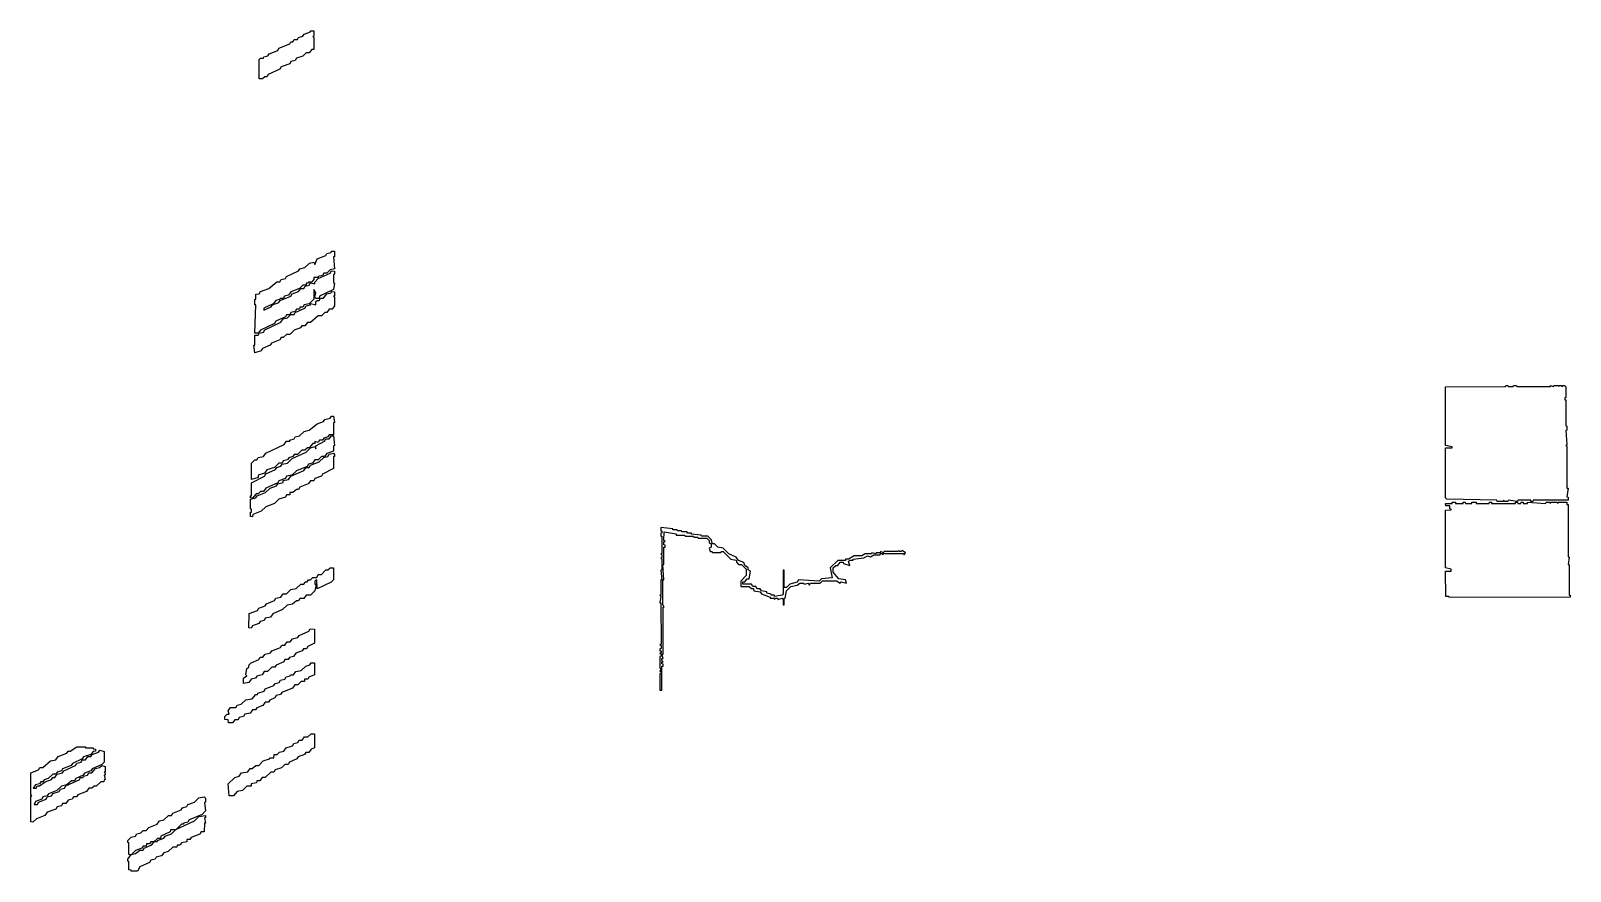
# Model space of a CAD drawing. Extents: x 76 to 558, y 148 to 1069.
# Drawn here: x 76.4 to 434.6, y 633.6 to 829.2 of the extents above; entities that cross this region are included whole.
import ezdxf

# ---------------------------------------------------------------- set-up
doc = ezdxf.new("R2010")
doc.units = 0

msp = doc.modelspace()

# ---------------------------------------------------------------- linework, layer by layer
at = {"layer": 'BRIDGE_ROUTE'}
for p, q in [((225.76, 713.36), (223.01, 713.61)), ((223.01, 713.61), (223.01, 712.89)), ((223.01, 712.89), (223.27, 712.85)), ((223.27, 712.85), (223.27, 712.39)), ((225.81, 713.1), (225.76, 713.36)), ((226.82, 713.1), (225.81, 713.1)), ((226.86, 712.85), (226.82, 713.1)), ((227.84, 712.85), (226.86, 712.85)), ((227.88, 712.6), (227.84, 712.85)), ((223.27, 712.39), (223.01, 712.34)), ((223.01, 712.34), (223.01, 711.62)), ((223.01, 711.62), (223.27, 711.58)), ((223.27, 711.58), (223.27, 707.56)), ((223.73, 710.61), (223.77, 712.64)), ((223.99, 710.35), (223.73, 710.61)), ((223.73, 710.31), (223.99, 710.35)), ((223.73, 709.59), (223.73, 710.31)), ((223.99, 709.55), (223.73, 709.59)), ((223.77, 712.64), (226.57, 712.13)), ((223.99, 709.08), (223.99, 709.55)), ((226.57, 712.13), (226.61, 711.88)), ((226.61, 711.88), (228.6, 711.88)), ((229.11, 712.6), (227.88, 712.6)), ((228.6, 711.88), (228.64, 711.62)), ((228.64, 711.62), (230.63, 711.62)), ((229.15, 712.34), (229.11, 712.6)), ((230.12, 712.34), (229.15, 712.34)), ((230.17, 712.09), (230.12, 712.34)), ((232.41, 711.84), (230.17, 712.09)), ((230.63, 711.62), (230.67, 711.37)), ((230.67, 711.37), (231.65, 711.37)), ((231.65, 711.37), (231.69, 711.12)), ((231.69, 711.12), (233.68, 711.12)), ((232.45, 711.58), (232.41, 711.84)), ((233.93, 711.58), (232.45, 711.58)), ((233.68, 711.12), (234.23, 710.57)), ((234.7, 710.82), (233.93, 711.58)), ((234.23, 710.57), (234.23, 710.1)), ((234.23, 710.1), (234.74, 709.8)), ((234.99, 709.8), (234.7, 710.82)), ((234.74, 709.8), (234.74, 709.08)), ((235.46, 709.8), (234.99, 709.8)), ((236.26, 709.04), (235.46, 709.8)), ((223.27, 707.56), (223.01, 707.52)), ((223.01, 707.52), (223.27, 707.26)), ((223.27, 706.54), (223.01, 706.5)), ((223.01, 706.5), (223.27, 706.25)), ((223.27, 707.26), (223.27, 706.54)), ((223.27, 706.25), (223.27, 703.75)), ((223.73, 709.04), (223.99, 709.08)), ((223.73, 705.02), (223.73, 709.04)), ((234.74, 709.08), (234.23, 708.79)), ((234.23, 708.79), (234.48, 708.07)), ((234.48, 708.07), (234.95, 708.07)), ((234.95, 708.07), (234.99, 707.81)), ((234.99, 707.81), (236.98, 707.81)), ((237.49, 708.79), (236.26, 709.04)), ((236.98, 707.81), (237.02, 708.07)), ((237.02, 708.07), (237.49, 708.07)), ((238.8, 707.52), (237.49, 708.79)), ((237.49, 708.07), (239.31, 706.29)), ((240.54, 706.76), (238.8, 707.52)), ((239.31, 706.29), (240.54, 706.04)), ((241.09, 705.99), (240.54, 706.76)), ((240.54, 706.04), (240.58, 705.53)), ((242.32, 705.48), (241.09, 705.99)), ((264.2, 705.99), (262.42, 704.22)), ((265.94, 705.99), (264.2, 705.99)), ((265.98, 706.25), (265.94, 705.99)), ((266.7, 706.25), (265.98, 706.25)), ((268.01, 707.01), (266.7, 706.25)), ((266.7, 705.74), (267, 706.04)), ((266.95, 704.77), (266.7, 705.74)), ((267, 706.04), (267.72, 706.04)), ((267.72, 706.04), (267.76, 706.29)), ((267.76, 706.29), (270.26, 706.54)), ((269.75, 707.01), (268.01, 707.01)), ((270.55, 707.52), (269.75, 707.01)), ((270.26, 706.54), (271.06, 707.05)), ((272.03, 707.52), (270.55, 707.52)), ((271.06, 707.05), (271.78, 706.8)), ((271.78, 706.8), (272.58, 707.31)), ((272.08, 707.77), (272.03, 707.52)), ((273.05, 707.52), (272.08, 707.77)), ((272.58, 707.31), (274.07, 707.31)), ((273.09, 707.77), (273.05, 707.52)), ((274.07, 707.77), (273.09, 707.77)), ((274.11, 708.03), (274.07, 707.77)), ((274.07, 707.31), (274.11, 707.56)), ((274.83, 707.77), (274.11, 708.03)), ((274.11, 707.56), (274.57, 707.56)), ((274.57, 707.56), (274.62, 707.31)), ((274.62, 707.31), (274.87, 707.56)), ((274.87, 708.03), (274.83, 707.77)), ((278.13, 708.03), (274.87, 708.03)), ((274.87, 707.56), (279.4, 707.56)), ((278.38, 708.28), (278.13, 708.03)), ((278.43, 708.03), (278.38, 708.28)), ((278.89, 708.03), (278.43, 708.03)), ((279.15, 708.28), (278.89, 708.03)), ((279.91, 707.77), (279.15, 708.28)), ((279.4, 707.56), (279.65, 707.31)), ((279.65, 707.31), (279.91, 707.77)), ((223.27, 703.75), (223.01, 703.71)), ((223.01, 703.71), (223.27, 701.46)), ((223.48, 704.98), (223.73, 705.02)), ((223.73, 701.46), (223.48, 704.98)), ((240.58, 705.53), (241.09, 705.02)), ((241.09, 705.02), (241.81, 705.02)), ((242.87, 702.48), (241.6, 701.17)), ((241.81, 705.02), (242.87, 703.96)), ((242.57, 704.77), (242.32, 705.48)), ((243.33, 704.22), (242.57, 704.77)), ((242.87, 703.96), (242.87, 702.48)), ((243.33, 703.75), (243.33, 704.22)), ((243.84, 703.45), (243.33, 703.75)), ((243.59, 701.72), (243.84, 703.45)), ((251.71, 703.71), (251.5, 703.71)), ((251.5, 703.71), (251.5, 698.16)), ((251.71, 699.69), (251.71, 703.71)), ((262.42, 704.22), (262.89, 701.93)), ((263.14, 704.22), (263.69, 704.77)), ((263.14, 703.24), (263.14, 704.22)), ((264.46, 701.67), (263.14, 703.24)), ((263.69, 704.77), (264.16, 704.77)), ((264.16, 704.77), (264.71, 705.53)), ((264.71, 705.53), (265.43, 705.53)), ((265.43, 705.53), (265.47, 705.27)), ((265.47, 705.27), (266.95, 704.77)), ((223.27, 701.46), (223.01, 701.42)), ((223.01, 701.42), (223.01, 697.91)), ((223.48, 701.42), (223.73, 701.46)), ((223.48, 695.62), (223.48, 701.42)), ((241.6, 701.17), (241.6, 699.94)), ((241.6, 699.94), (243.59, 699.94)), ((242.1, 700.41), (242.1, 700.96)), ((242.1, 700.96), (242.57, 700.96)), ((244.09, 700.41), (242.1, 700.41)), ((242.57, 700.96), (243.12, 701.72)), ((243.12, 701.72), (243.59, 701.72)), ((243.59, 699.94), (244.14, 699.43)), ((244.39, 699.9), (244.09, 700.41)), ((244.14, 699.43), (244.6, 699.43)), ((245.11, 699.9), (244.39, 699.9)), ((244.6, 699.43), (244.64, 698.92)), ((244.64, 698.92), (246.13, 698.67)), ((245.41, 699.39), (245.11, 699.9)), ((246.13, 699.39), (245.41, 699.39)), ((246.42, 698.88), (246.13, 699.39)), ((246.13, 698.67), (246.42, 698.16)), ((247.65, 698.63), (246.42, 698.88)), ((247.69, 698.37), (247.65, 698.63)), ((252.22, 699.64), (251.71, 699.69)), ((251.97, 697.15), (252.22, 698.88)), ((253.03, 700.41), (252.22, 699.64)), ((252.22, 698.88), (253.28, 699.94)), ((254.76, 700.91), (253.03, 700.41)), ((253.28, 699.94), (254.76, 700.19)), ((255.06, 701.42), (254.76, 700.91)), ((254.76, 700.19), (255.31, 700.7)), ((259.84, 701.17), (255.06, 701.42)), ((255.31, 700.7), (256.29, 700.7)), ((256.29, 700.7), (256.33, 700.45)), ((256.33, 700.45), (257.3, 700.7)), ((257.3, 700.7), (257.6, 700.19)), ((257.6, 700.19), (257.85, 700.7)), ((257.85, 700.7), (260.1, 700.7)), ((260.39, 701.67), (259.84, 701.17)), ((260.1, 700.7), (260.65, 701.21)), ((262.89, 701.93), (260.39, 701.67)), ((260.65, 701.21), (263.91, 701.21)), ((263.91, 701.21), (264.71, 700.7)), ((265.94, 701.42), (264.46, 701.67)), ((264.71, 700.7), (264.96, 700.96)), ((264.96, 700.96), (266.19, 700.7)), ((266.19, 700.7), (265.94, 701.42)), ((223.01, 697.91), (222.76, 697.86)), ((222.76, 697.86), (223.01, 697.61)), ((223.01, 697.61), (222.76, 696.13)), ((222.76, 696.13), (223.01, 696.09)), ((223.01, 696.09), (223.05, 686.48)), ((223.77, 695.11), (223.48, 695.62)), ((223.52, 695.07), (223.77, 695.11)), ((223.52, 684.19), (223.52, 695.07)), ((246.42, 698.16), (248.41, 697.4)), ((248.67, 698.12), (247.69, 698.37)), ((248.41, 697.4), (248.45, 697.15)), ((248.45, 697.15), (249.43, 697.15)), ((248.71, 697.86), (248.67, 698.12)), ((249.43, 697.86), (248.71, 697.86)), ((249.47, 697.61), (249.43, 697.86)), ((249.43, 697.15), (249.47, 696.89)), ((251.21, 697.86), (249.47, 697.61)), ((249.47, 696.89), (249.72, 697.15)), ((249.72, 697.15), (250.19, 697.15)), ((250.19, 697.15), (250.23, 696.89)), ((250.23, 696.89), (251.21, 697.15)), ((251.5, 698.16), (251.21, 697.86)), ((251.21, 697.15), (251.5, 696.85)), ((251.5, 696.85), (251.5, 695.62)), ((251.5, 695.62), (251.71, 695.62)), ((251.71, 697.1), (251.97, 697.15)), ((251.71, 695.62), (251.71, 697.1)), ((223.05, 686.48), (222.8, 686.43)), ((222.8, 686.43), (223.05, 686.18)), ((223.05, 685.46), (222.8, 685.42)), ((222.8, 685.42), (222.8, 684.95)), ((222.8, 684.95), (223.05, 684.91)), ((223.05, 684.45), (222.8, 684.4)), ((222.8, 684.4), (223.05, 684.15)), ((223.05, 686.18), (223.05, 685.46)), ((223.05, 684.91), (223.05, 684.45)), ((223.05, 684.15), (223.05, 683.68)), ((223.27, 684.15), (223.52, 684.19)), ((223.52, 683.18), (223.27, 684.15)), ((223.05, 683.68), (222.8, 683.64)), ((222.8, 683.64), (222.8, 680.89)), ((222.8, 680.89), (223.05, 680.85)), ((223.05, 680.85), (222.8, 680.13)), ((223.27, 683.13), (223.52, 683.18)), ((223.27, 682.67), (223.27, 683.13)), ((223.52, 682.41), (223.27, 682.67)), ((223.27, 682.37), (223.52, 682.41)), ((223.27, 681.91), (223.27, 682.37)), ((223.52, 681.86), (223.27, 681.91)), ((223.27, 681.35), (223.52, 681.4)), ((223.27, 675.81), (223.27, 681.35)), ((223.52, 681.4), (223.52, 681.86)), ((222.8, 680.13), (223.05, 680.09)), ((223.05, 679.62), (222.8, 679.58)), ((222.8, 679.58), (222.8, 675.81)), ((223.05, 680.09), (223.05, 679.62)), ((222.8, 675.81), (223.27, 675.81))]:
    msp.add_line(p, q, dxfattribs=at)
at = {"layer": 'JACK_ROUTE'}
for p, q in [((405.6, 746.38), (419.57, 746.42)), ((405.6, 732.71), (405.6, 746.38)), ((419.57, 746.42), (419.61, 746.68)), ((419.61, 746.68), (420.07, 746.68)), ((420.07, 746.68), (420.12, 746.42)), ((420.12, 746.42), (421.34, 746.42)), ((421.34, 746.42), (421.39, 746.68)), ((421.39, 746.68), (422.11, 746.68)), ((422.11, 746.68), (422.15, 746.42)), ((422.15, 746.42), (429.98, 746.42)), ((429.98, 746.42), (430.02, 746.68)), ((430.02, 746.68), (430.74, 746.42)), ((430.74, 746.42), (430.78, 746.68)), ((430.78, 746.68), (431.76, 746.68)), ((431.76, 746.68), (432.01, 746.42)), ((432.01, 746.42), (432.05, 746.68)), ((432.05, 746.68), (432.52, 746.68)), ((432.52, 746.68), (432.77, 746.42)), ((432.77, 746.42), (432.82, 746.68)), ((432.82, 746.68), (433.28, 746.68)), ((433.28, 746.68), (433.58, 746.38)), ((433.58, 746.38), (433.58, 743.88)), ((433.58, 743.88), (433.32, 743.84)), ((433.32, 743.84), (433.32, 743.37)), ((433.32, 743.37), (433.58, 743.33)), ((433.58, 743.33), (433.58, 737.28)), ((433.58, 737.28), (433.83, 737.23)), ((433.83, 736.26), (433.58, 736.22)), ((433.58, 736.22), (433.83, 732.96)), ((433.83, 737.23), (433.83, 736.26)), ((407.12, 732.41), (405.6, 732.71)), ((405.6, 732.16), (407.12, 732.2)), ((405.6, 720.51), (405.6, 732.16)), ((407.12, 732.2), (407.12, 732.41)), ((433.83, 732.96), (433.58, 732.71)), ((433.58, 732.71), (433.83, 732.66)), ((433.83, 732.66), (433.83, 722.8)), ((405.89, 720.22), (405.6, 720.51)), ((417.53, 719.96), (405.89, 720.22)), ((417.58, 719.71), (417.53, 719.96)), ((419.1, 719.96), (419.06, 719.71)), ((419.35, 719.71), (419.1, 719.96)), ((420.12, 719.96), (420.07, 719.71)), ((422.36, 719.71), (420.12, 719.96)), ((422.4, 719.96), (422.36, 719.71)), ((425.41, 719.96), (422.4, 719.96)), ((425.45, 719.71), (425.41, 719.96)), ((425.96, 719.96), (425.92, 719.71)), ((434.09, 720.01), (425.96, 719.96)), ((433.83, 722.8), (434.09, 722.76)), ((434.09, 722.76), (433.83, 720.77)), ((433.83, 720.77), (434.09, 720.72)), ((434.09, 720.72), (434.09, 720.01)), ((405.6, 719.2), (407.12, 719.24)), ((405.64, 718.69), (405.6, 719.2)), ((405.6, 717.68), (406.87, 717.72)), ((405.6, 704.26), (405.6, 717.68)), ((406.61, 718.69), (405.64, 718.69)), ((406.61, 717.97), (406.61, 718.69)), ((406.87, 717.93), (406.61, 717.97)), ((406.87, 717.72), (406.87, 717.93)), ((407.12, 719.24), (407.16, 719.5)), ((407.16, 719.5), (407.88, 719.5)), ((407.88, 719.5), (407.92, 719.24)), ((407.92, 719.24), (409.66, 719.24)), ((409.66, 719.24), (409.7, 719.5)), ((409.7, 719.5), (410.17, 719.5)), ((410.17, 719.5), (410.21, 719.24)), ((410.21, 719.24), (411.69, 719.24)), ((411.69, 719.24), (411.73, 719.5)), ((411.73, 719.5), (412.71, 719.5)), ((412.71, 719.5), (412.75, 719.24)), ((412.75, 719.24), (415.76, 719.24)), ((415.76, 719.24), (415.8, 719.5)), ((415.8, 719.5), (416.26, 719.5)), ((416.26, 719.5), (416.31, 719.24)), ((416.31, 719.24), (421.85, 719.24)), ((419.06, 719.71), (417.58, 719.71)), ((420.07, 719.71), (419.35, 719.71)), ((421.85, 719.24), (421.89, 719.5)), ((421.89, 719.5), (422.36, 719.5)), ((422.36, 719.5), (422.4, 719.24)), ((422.4, 719.24), (423.12, 719.24)), ((423.12, 719.24), (423.16, 719.5)), ((423.16, 719.5), (423.63, 719.5)), ((423.63, 719.5), (423.67, 719.24)), ((423.67, 719.24), (424.65, 719.24)), ((424.65, 719.24), (424.69, 719.5)), ((424.69, 719.5), (428.96, 719.24)), ((425.92, 719.71), (425.45, 719.71)), ((428.96, 719.24), (429.01, 719.5)), ((429.01, 719.5), (429.73, 719.5)), ((429.73, 719.5), (429.98, 719.24)), ((429.98, 719.24), (430.02, 719.5)), ((430.02, 719.5), (431.5, 719.5)), ((431.5, 719.5), (431.76, 719.24)), ((431.76, 719.24), (431.8, 719.5)), ((431.8, 719.5), (433.79, 719.5)), ((433.79, 719.5), (433.83, 718.99)), ((433.83, 718.99), (434.09, 718.95)), ((434.09, 718.95), (434.09, 706.8)), ((434.09, 706.8), (434.34, 706.76)), ((434.34, 706.76), (434.09, 705.02)), ((406.87, 703.96), (405.6, 704.26)), ((405.6, 703.45), (406.87, 703.5)), ((405.64, 697.61), (405.6, 703.45)), ((406.87, 703.5), (406.87, 703.96)), ((434.09, 705.02), (434.34, 704.98)), ((434.34, 704.98), (434.34, 697.91)), ((406.36, 697.61), (405.64, 697.61)), ((406.4, 697.36), (406.36, 697.61)), ((434.59, 697.4), (406.4, 697.36)), ((434.34, 697.91), (434.59, 697.86)), ((434.59, 697.86), (434.59, 697.4))]:
    msp.add_line(p, q, dxfattribs=at)
at = {"layer": 'SMALL_FEATURE'}
for p, q in [((138.43, 827.19), (138.73, 827.7)), ((138.73, 827.7), (139.7, 827.96)), ((139.7, 827.96), (140, 828.46)), ((140, 828.46), (141.48, 828.97)), ((141.48, 828.97), (141.52, 829.23)), ((141.52, 829.23), (142.28, 829.18)), ((142.28, 827.96), (142.03, 827.91)), ((142.03, 827.91), (142.28, 827.66)), ((142.28, 827.66), (142.24, 824.86)), ((142.28, 829.18), (142.28, 827.96)), ((131.57, 823.38), (131.87, 823.89)), ((131.87, 823.89), (133.86, 824.65)), ((133.86, 824.65), (134.15, 825.16)), ((134.15, 825.16), (136.65, 826.18)), ((136.65, 826.18), (136.95, 826.69)), ((136.95, 826.69), (137.41, 826.69)), ((137.41, 826.69), (137.71, 827.19)), ((137.71, 827.19), (138.43, 827.19)), ((140.5, 824.1), (139.7, 823.34)), ((141.22, 824.1), (140.5, 824.1)), ((141.77, 824.86), (141.22, 824.1)), ((142.24, 824.86), (141.77, 824.86)), ((129.54, 822.58), (129.84, 822.88)), ((129.54, 818.05), (129.54, 822.58)), ((129.84, 822.88), (130.56, 822.88)), ((130.56, 822.88), (130.6, 823.13)), ((130.6, 823.13), (131.57, 823.38)), ((134.37, 820.29), (131.61, 819.02)), ((134.66, 820.8), (134.37, 820.29)), ((136.65, 821.56), (134.66, 820.8)), ((136.95, 822.07), (136.65, 821.56)), ((137.92, 822.33), (136.95, 822.07)), ((138.22, 822.83), (137.92, 822.33)), ((139.7, 823.34), (138.22, 822.83)), ((130.3, 818.01), (129.54, 818.05)), ((130.85, 818.52), (130.3, 818.01)), ((131.32, 818.52), (130.85, 818.52)), ((131.61, 819.02), (131.32, 818.52)), ((145.03, 776.9), (145.33, 777.41)), ((145.33, 777.41), (146.3, 777.66)), ((146.3, 777.66), (146.35, 777.92)), ((146.35, 777.92), (147.07, 777.92)), ((147.07, 777.92), (147.11, 776.65)), ((138.68, 773.35), (138.98, 773.85)), ((138.98, 773.85), (140.21, 774.11)), ((140.21, 774.11), (141.27, 775.12)), ((141.27, 775.12), (142.24, 775.38)), ((142.24, 775.38), (142.49, 774.87)), ((142.49, 774.87), (143.04, 776.14)), ((143.04, 776.14), (145.03, 776.9)), ((147.07, 773.81), (146.09, 773.56)), ((147.11, 776.65), (146.85, 776.6)), ((146.85, 776.6), (147.07, 773.81)), ((131.83, 769.28), (133.65, 770.81)), ((133.65, 770.81), (134.37, 770.81)), ((134.37, 770.81), (134.66, 771.31)), ((134.66, 771.31), (135.64, 771.57)), ((135.64, 771.57), (135.93, 772.08)), ((135.93, 772.08), (138.68, 773.35)), ((140.5, 770.51), (140.46, 770)), ((140.97, 770.51), (140.5, 770.51)), ((141.01, 770.76), (140.97, 770.51)), ((141.73, 770.76), (141.01, 770.76)), ((141.22, 770.04), (141.52, 770.55)), ((141.52, 770.55), (142.49, 770.3)), ((142.28, 771.31), (141.73, 770.76)), ((143.26, 771.78), (142.28, 771.78)), ((142.28, 771.78), (142.28, 771.31)), ((142.49, 770.76), (143.3, 771.57)), ((142.49, 770.3), (142.49, 770.76)), ((143.3, 772.03), (143.26, 771.78)), ((143.3, 771.57), (146.05, 772.84)), ((144.27, 772.29), (143.3, 772.03)), ((144.57, 772.79), (144.27, 772.29)), ((145.29, 772.79), (144.57, 772.79)), ((146.09, 773.56), (145.29, 772.79)), ((146.05, 772.84), (146.35, 773.35)), ((146.35, 773.35), (147.11, 773.3)), ((147.11, 772.58), (146.85, 772.54)), ((146.85, 772.54), (146.85, 770.55)), ((146.85, 770.55), (147.11, 770.51)), ((147.11, 770.51), (146.85, 769.03)), ((147.11, 773.3), (147.11, 772.58)), ((128.52, 766.7), (128.78, 766.74)), ((128.52, 765.47), (128.52, 766.7)), ((128.78, 767.97), (129.54, 768.01)), ((128.78, 766.74), (128.78, 767.97)), ((129.54, 768.01), (129.84, 768.52)), ((129.84, 768.52), (131.83, 769.28)), ((134.37, 766.7), (133.39, 766.45)), ((134.41, 766.95), (134.37, 766.7)), ((134.41, 766.49), (136.91, 767.5)), ((135.13, 766.95), (134.41, 766.95)), ((135.42, 767.46), (135.13, 766.95)), ((136.4, 767.72), (135.42, 767.46)), ((136.95, 768.48), (136.4, 767.72)), ((136.91, 767.5), (137.2, 768.01)), ((138.94, 769.24), (136.95, 768.48)), ((137.2, 768.01), (138.68, 768.52)), ((138.68, 768.52), (139.23, 769.28)), ((139.74, 770), (138.94, 769.24)), ((139.23, 769.28), (139.95, 769.28)), ((140.46, 770), (139.74, 770)), ((139.95, 769.28), (140.25, 769.79)), ((140.25, 769.79), (141.22, 770.04)), ((142.28, 766.74), (141.22, 765.68)), ((142.75, 768.22), (142.28, 768.98)), ((142.28, 768.98), (142.28, 766.74)), ((142.49, 767.25), (142.75, 768.22)), ((142.79, 766.95), (142.49, 767.25)), ((143.51, 766.95), (142.79, 766.95)), ((143.55, 767.46), (143.51, 766.95)), ((143.51, 766.49), (143.81, 767)), ((146.85, 769.03), (143.55, 767.46)), ((143.81, 767), (144.53, 767)), ((144.53, 767), (145.33, 768.01)), ((145.33, 768.01), (146.3, 768.27)), ((146.3, 768.27), (146.35, 768.52)), ((146.35, 768.52), (147.11, 768.48)), ((147.11, 767.5), (146.85, 767.46)), ((146.85, 767.46), (147.11, 767.21)), ((147.11, 768.48), (147.11, 767.5)), ((147.11, 767.21), (147.11, 765.22)), ((128.78, 765.43), (128.52, 765.47)), ((128.57, 758.83), (128.78, 765.43)), ((132.84, 765.68), (130.6, 764.67)), ((130.6, 764.2), (132.33, 764.96)), ((130.6, 764.67), (130.6, 764.2)), ((132.33, 764.96), (132.63, 765.47)), ((132.63, 765.47), (134.11, 765.98)), ((133.39, 766.45), (132.84, 765.68)), ((134.11, 765.98), (134.41, 766.49)), ((135.93, 763.14), (135.64, 762.64)), ((136.65, 763.14), (135.93, 763.14)), ((136.14, 762.42), (136.95, 763.19)), ((136.95, 763.65), (136.65, 763.14)), ((137.92, 763.91), (136.95, 763.65)), ((136.95, 763.19), (137.67, 763.19)), ((137.67, 763.19), (137.96, 763.69)), ((138.22, 764.41), (137.92, 763.91)), ((137.96, 763.69), (140.21, 764.71)), ((138.94, 764.41), (138.22, 764.41)), ((138.98, 764.92), (138.94, 764.41)), ((139.7, 764.92), (138.98, 764.92)), ((140, 765.43), (139.7, 764.92)), ((141.22, 765.68), (140, 765.43)), ((140.21, 764.71), (140.5, 765.22)), ((140.5, 765.22), (141.48, 765.47)), ((141.48, 765.47), (141.52, 765.73)), ((141.52, 765.73), (142.75, 765.47)), ((142.75, 766.19), (143.04, 766.49)), ((142.75, 765.47), (142.75, 766.19)), ((143.04, 766.49), (143.51, 766.49)), ((144.82, 763.65), (144.02, 762.89)), ((145.29, 763.65), (144.82, 763.65)), ((145.84, 764.41), (145.29, 763.65)), ((146.56, 764.41), (145.84, 764.41)), ((147.11, 765.22), (146.56, 764.41)), ((129.84, 759.59), (129.29, 758.83)), ((133.1, 761.11), (129.84, 759.59)), ((130.56, 759.12), (130.85, 759.63)), ((130.85, 759.63), (134.62, 761.41)), ((133.39, 761.62), (133.1, 761.11)), ((135.64, 762.64), (133.39, 761.62)), ((134.62, 761.41), (135.17, 762.17)), ((135.17, 762.17), (136.14, 762.42)), ((137.71, 759.59), (136.65, 758.57)), ((139.19, 760.09), (137.71, 759.59)), ((139.49, 760.6), (139.19, 760.09)), ((140.21, 760.6), (139.49, 760.6)), ((140.76, 761.36), (140.21, 760.6)), ((141.48, 761.36), (140.76, 761.36)), ((143.3, 762.89), (141.48, 761.36)), ((144.02, 762.89), (143.3, 762.89)), ((128.27, 756.03), (128.52, 756.07)), ((128.52, 754.3), (128.27, 756.03)), ((128.52, 756.07), (128.57, 758.36)), ((129.29, 758.83), (128.57, 758.83)), ((128.57, 758.36), (129.29, 758.36)), ((129.29, 758.36), (129.58, 758.87)), ((129.58, 758.87), (130.56, 759.12)), ((132.08, 756.03), (130.34, 755.27)), ((132.38, 756.54), (132.08, 756.03)), ((134.37, 757.3), (132.38, 756.54)), ((134.66, 757.81), (134.37, 757.3)), ((135.13, 757.81), (134.66, 757.81)), ((135.93, 758.57), (135.13, 757.81)), ((136.65, 758.57), (135.93, 758.57)), ((130.05, 754.76), (128.52, 754.3)), ((130.34, 755.27), (130.05, 754.76)), ((143.04, 737.79), (144.53, 738.29)), ((144.53, 738.29), (144.82, 738.8)), ((144.82, 738.8), (146.05, 739.06)), ((146.05, 739.06), (146.35, 739.56)), ((146.35, 739.56), (146.85, 739.52)), ((146.85, 738), (146.81, 735.2)), ((146.85, 739.52), (147.11, 738.04)), ((147.11, 738.04), (146.85, 738)), ((137.67, 734.23), (137.96, 734.74)), ((137.96, 734.74), (138.94, 734.99)), ((138.94, 734.99), (140, 736.01)), ((140, 736.01), (141.22, 736.26)), ((141.22, 736.26), (143.04, 737.79)), ((144.57, 734.44), (144.27, 733.93)), ((145.54, 734.7), (144.57, 734.44)), ((145.84, 735.2), (145.54, 734.7)), ((145.8, 734.23), (146.35, 734.99)), ((146.81, 735.2), (145.84, 735.2)), ((146.35, 734.99), (146.85, 734.95)), ((146.85, 734.95), (147.11, 732.71)), ((130.56, 730.17), (131.11, 730.93)), ((131.11, 730.93), (135.38, 732.96)), ((135.38, 732.96), (135.93, 733.72)), ((135.93, 733.72), (136.65, 733.72)), ((136.65, 733.72), (136.69, 733.98)), ((136.69, 733.98), (137.67, 734.23)), ((137.2, 729.66), (140.46, 731.18)), ((139.49, 731.65), (138.43, 730.63)), ((140.21, 731.65), (139.49, 731.65)), ((140.76, 732.16), (140.21, 731.65)), ((140.46, 731.18), (141.52, 732.2)), ((141.22, 732.16), (140.76, 732.16)), ((142.03, 733.17), (141.22, 732.16)), ((141.52, 732.2), (142.49, 732.45)), ((142.54, 733.21), (142.03, 733.17)), ((142.49, 732.45), (142.75, 731.94)), ((143.26, 733.42), (142.54, 733.68)), ((142.54, 733.68), (142.54, 733.21)), ((142.75, 732.66), (144.78, 733.72)), ((142.75, 731.94), (142.75, 732.66)), ((143.55, 733.93), (143.26, 733.42)), ((144.27, 733.93), (143.55, 733.93)), ((144.78, 733.72), (145.08, 734.23)), ((145.33, 730.89), (144.78, 730.12)), ((145.08, 734.23), (145.8, 734.23)), ((146.81, 731.39), (145.33, 730.89)), ((145.84, 730.67), (146.81, 730.93)), ((146.85, 732.66), (146.81, 731.39)), ((146.81, 730.93), (147.11, 730.63)), ((147.11, 732.71), (146.85, 732.66)), ((127.76, 728.6), (128.57, 729.4)), ((127.76, 724.83), (127.76, 728.6)), ((128.57, 729.4), (129.03, 729.4)), ((129.03, 729.4), (129.33, 729.91)), ((129.33, 729.91), (130.56, 730.17)), ((131.11, 726.1), (133.35, 727.12)), ((133.1, 727.58), (131.36, 727.08)), ((134.15, 728.6), (133.1, 727.58)), ((133.35, 727.12), (133.65, 727.63)), ((133.65, 727.63), (134.62, 727.88)), ((134.87, 728.6), (134.15, 728.6)), ((134.62, 727.88), (134.92, 728.39)), ((135.17, 729.11), (134.87, 728.6)), ((134.92, 728.39), (136.14, 728.64)), ((136.14, 729.36), (135.17, 729.11)), ((136.44, 729.87), (136.14, 729.36)), ((136.14, 728.64), (137.2, 729.66)), ((137.41, 730.12), (136.44, 729.87)), ((137.71, 730.63), (137.41, 730.12)), ((138.43, 730.63), (137.71, 730.63)), ((140.72, 727.84), (138.22, 726.82)), ((139.95, 726.86), (140.5, 727.63)), ((140.5, 727.63), (141.22, 727.63)), ((141.01, 728.34), (140.72, 727.84)), ((141.99, 728.6), (141.01, 728.34)), ((141.22, 727.63), (141.52, 728.13)), ((141.52, 728.13), (143.51, 728.9)), ((142.54, 729.36), (141.99, 728.6)), ((143.26, 729.36), (142.54, 729.36)), ((144.06, 730.12), (143.26, 729.36)), ((143.51, 728.9), (144.57, 729.91)), ((144.78, 730.12), (144.06, 730.12)), ((146.85, 727.37), (144.31, 726.06)), ((144.57, 729.91), (145.54, 730.17)), ((145.54, 730.17), (145.84, 730.67)), ((147.11, 730.17), (146.85, 730.12)), ((146.85, 730.12), (146.85, 727.37)), ((147.11, 730.63), (147.11, 730.17)), ((127.76, 724.03), (130.81, 725.59)), ((129.29, 725.3), (127.76, 724.83)), ((127.76, 721.02), (127.76, 724.03)), ((129.33, 725.8), (129.29, 725.3)), ((130.81, 726.31), (129.33, 725.8)), ((131.36, 727.08), (130.81, 726.31)), ((130.81, 725.59), (131.11, 726.1)), ((133.86, 724.03), (131.11, 722.76)), ((133.6, 723.31), (133.9, 723.82)), ((134.15, 724.53), (133.86, 724.03)), ((133.9, 723.82), (135.13, 724.07)), ((135.64, 725.04), (134.15, 724.53)), ((135.13, 724.07), (135.17, 724.58)), ((135.17, 724.58), (136.4, 724.83)), ((135.93, 725.55), (135.64, 725.04)), ((137.16, 725.8), (135.93, 725.55)), ((136.4, 724.83), (136.95, 725.59)), ((136.95, 725.59), (139.95, 726.86)), ((138.22, 726.82), (137.16, 725.8)), ((140.97, 723.77), (138.98, 723.01)), ((141.52, 724.53), (140.97, 723.77)), ((142.24, 724.53), (141.52, 724.53)), ((142.54, 725.04), (142.24, 724.53)), ((144.02, 725.55), (142.54, 725.04)), ((144.31, 726.06), (144.02, 725.55)), ((127.51, 720.98), (127.76, 721.02)), ((127.51, 720.51), (127.51, 720.98)), ((128.02, 720.47), (127.51, 720.51)), ((127.51, 717.97), (127.55, 720.26)), ((127.55, 720.26), (128.78, 720.51)), ((128.82, 721.49), (128.02, 720.47)), ((128.78, 720.51), (129.07, 721.02)), ((129.29, 721.49), (128.82, 721.49)), ((129.07, 721.02), (131.06, 721.78)), ((129.84, 721.99), (129.29, 721.49)), ((130.56, 721.99), (129.84, 721.99)), ((131.11, 722.76), (130.56, 721.99)), ((131.06, 721.78), (132.12, 722.8)), ((132.12, 722.8), (133.6, 723.31)), ((134.15, 720.22), (133.1, 719.2)), ((135.64, 720.72), (134.15, 720.22)), ((135.93, 721.23), (135.64, 720.72)), ((136.65, 721.23), (135.93, 721.23)), ((136.69, 721.74), (136.65, 721.23)), ((137.41, 721.74), (136.69, 721.74)), ((138.22, 722.5), (137.41, 721.74)), ((138.68, 722.5), (138.22, 722.5)), ((138.98, 723.01), (138.68, 722.5)), ((127.76, 717.93), (127.51, 717.97)), ((127.51, 717.17), (127.76, 717.21)), ((127.51, 716.2), (127.51, 717.17)), ((127.76, 717.21), (127.76, 717.93)), ((128.06, 716.66), (128.02, 716.15)), ((130.05, 717.42), (128.06, 716.66)), ((131.11, 718.44), (130.05, 717.42)), ((133.1, 719.2), (131.11, 718.44)), ((128.02, 716.15), (127.51, 716.2)), ((143, 701.97), (143.3, 702.73)), ((143.3, 702.73), (144.02, 702.73)), ((144.02, 702.73), (145.08, 703.75)), ((145.08, 703.75), (145.54, 703.75)), ((145.54, 703.75), (146.09, 704.26)), ((146.09, 704.26), (146.85, 704.22)), ((146.85, 704.22), (146.85, 701.46)), ((135.89, 698.16), (136.95, 699.18)), ((136.95, 699.18), (138.18, 699.43)), ((138.18, 699.43), (139.23, 700.45)), ((139.23, 700.45), (139.95, 700.45)), ((139.95, 700.45), (140.25, 700.96)), ((140.25, 700.96), (140.72, 700.96)), ((140.72, 700.96), (141.01, 701.46)), ((141.01, 701.46), (141.48, 701.46)), ((141.48, 701.46), (142.03, 701.97)), ((142.54, 698.92), (141.48, 697.86)), ((142.03, 701.97), (143, 701.97)), ((143, 701.42), (142.54, 701.17)), ((142.54, 701.17), (142.54, 700.45)), ((142.54, 700.45), (142.79, 700.41)), ((142.79, 700.41), (142.54, 698.92)), ((143.04, 699.39), (143, 701.42)), ((146.3, 700.91), (143.04, 699.39)), ((146.85, 701.46), (146.3, 700.91)), ((129.5, 694.86), (130.94, 695.37)), ((130.94, 695.37), (131.23, 695.88)), ((131.23, 695.88), (133.1, 696.64)), ((133.1, 696.64), (133.39, 697.15)), ((133.39, 697.15), (134.62, 697.4)), ((134.62, 697.4), (135.17, 698.16)), ((136.06, 695.58), (135, 694.56)), ((135.17, 698.16), (135.89, 698.16)), ((137.29, 695.83), (136.06, 695.58)), ((138.22, 696.59), (137.29, 695.83)), ((138.68, 696.59), (138.22, 696.59)), ((138.98, 697.1), (138.68, 696.59)), ((139.95, 697.1), (138.98, 697.1)), ((140.5, 697.86), (139.95, 697.1)), ((141.48, 697.86), (140.5, 697.86)), ((127.17, 690.29), (127.21, 693.59)), ((127.21, 693.59), (129.2, 694.35)), ((129.2, 694.35), (129.5, 694.86)), ((129.75, 691.77), (129.46, 691.26)), ((130.68, 692.02), (129.75, 691.77)), ((130.98, 692.53), (130.68, 692.02)), ((132.21, 692.78), (130.98, 692.53)), ((132.76, 693.55), (132.21, 692.78)), ((135, 694.56), (132.76, 693.55)), ((127.68, 690.24), (127.17, 690.29)), ((127.97, 690.75), (127.68, 690.24)), ((129.46, 691.26), (127.97, 690.75)), ((136.78, 686.99), (137.33, 687.75)), ((137.33, 687.75), (138.56, 688)), ((138.56, 688), (138.85, 688.51)), ((138.85, 688.51), (141.1, 689.53)), ((141.1, 689.53), (141.39, 690.03)), ((141.39, 690.03), (142.41, 689.99)), ((142.41, 689.99), (142.41, 686.73)), ((130.43, 683.43), (130.98, 684.19)), ((130.98, 684.19), (132.21, 684.45)), ((132.21, 684.45), (132.5, 684.95)), ((132.5, 684.95), (134.49, 685.72)), ((134.49, 685.72), (134.79, 686.22)), ((134.79, 686.22), (135.51, 686.22)), ((135.51, 686.22), (136.06, 686.99)), ((136.06, 686.99), (136.78, 686.99)), ((138.09, 684.4), (137.54, 683.64)), ((139.57, 684.91), (138.09, 684.4)), ((139.87, 685.42), (139.57, 684.91)), ((140.59, 685.42), (139.87, 685.42)), ((140.89, 685.93), (140.59, 685.42)), ((142.41, 686.73), (140.89, 685.93)), ((126.41, 679.37), (126.66, 680.85)), ((126.66, 680.85), (127.17, 681.14)), ((127.17, 681.61), (127.72, 682.16)), ((127.17, 681.14), (127.17, 681.61)), ((127.72, 682.16), (129.46, 682.92)), ((129.46, 682.92), (129.75, 683.43)), ((129.75, 683.43), (130.43, 683.43)), ((132.5, 681.1), (131.45, 680.09)), ((133.22, 681.1), (132.5, 681.1)), ((133.52, 681.61), (133.22, 681.1)), ((135.26, 682.37), (133.52, 681.61)), ((135.55, 682.88), (135.26, 682.37)), ((136.27, 682.88), (135.55, 682.88)), ((136.57, 683.39), (136.27, 682.88)), ((137.54, 683.64), (136.57, 683.39)), ((139.32, 680.38), (140.38, 681.4)), ((140.38, 681.4), (141.35, 681.65)), ((141.35, 681.65), (141.65, 682.16)), ((141.65, 682.16), (142.41, 682.12)), ((142.41, 682.12), (142.41, 679.37)), ((125.9, 678.56), (126.66, 679.11)), ((125.9, 677.33), (125.9, 678.56)), ((127.17, 677.54), (125.9, 677.33)), ((126.66, 679.11), (126.41, 679.37)), ((127.72, 678.31), (127.17, 677.54)), ((128.69, 678.56), (127.72, 678.31)), ((128.99, 679.07), (128.69, 678.56)), ((130.22, 679.32), (128.99, 679.07)), ((130.73, 680.09), (130.22, 679.32)), ((131.45, 680.09), (130.73, 680.09)), ((132.97, 676.83), (133.27, 677.33)), ((133.27, 677.33), (134.24, 677.59)), ((134.24, 677.59), (134.54, 678.1)), ((134.54, 678.1), (135.51, 678.35)), ((135.51, 678.35), (135.81, 678.86)), ((135.81, 678.86), (136.78, 679.11)), ((136.78, 679.11), (136.82, 679.37)), ((136.82, 679.37), (137.54, 679.37)), ((137.84, 677.04), (137.29, 676.28)), ((137.54, 679.37), (138.09, 680.13)), ((138.56, 677.04), (137.84, 677.04)), ((138.09, 680.13), (139.32, 680.38)), ((139.36, 677.8), (138.56, 677.04)), ((140.08, 677.8), (139.36, 677.8)), ((140.12, 678.31), (140.08, 677.8)), ((140.84, 678.31), (140.12, 678.31)), ((141.14, 678.82), (140.84, 678.31)), ((142.41, 679.37), (141.14, 678.82)), ((125.39, 672.51), (126.45, 673.52)), ((126.45, 673.52), (127.93, 673.78)), ((127.93, 673.78), (128.74, 674.79)), ((128.74, 674.79), (129.2, 674.79)), ((129.2, 674.79), (129.24, 675.05)), ((129.24, 675.05), (130.68, 675.56)), ((130.68, 675.56), (130.98, 676.06)), ((130.98, 676.06), (132.97, 676.83)), ((132, 673.48), (131.7, 672.97)), ((133.22, 673.99), (132, 673.48)), ((133.52, 674.5), (133.22, 673.99)), ((134.49, 674.75), (133.52, 674.5)), ((134.79, 675.26), (134.49, 674.75)), ((137.29, 676.28), (134.79, 675.26)), ((121.58, 669.67), (122.13, 670.22)), ((122.13, 670.22), (122.6, 670.22)), ((122.34, 670.94), (122.89, 671.75)), ((122.6, 670.22), (122.34, 670.94)), ((122.89, 671.75), (124.12, 671.75)), ((124.12, 671.75), (124.42, 672.25)), ((124.42, 672.25), (125.39, 672.51)), ((126.2, 670.18), (125.9, 669.67)), ((127.42, 670.43), (126.2, 670.18)), ((127.97, 671.2), (127.42, 670.43)), ((128.69, 671.2), (127.97, 671.2)), ((128.99, 671.7), (128.69, 671.2)), ((130.43, 672.21), (128.99, 671.7)), ((130.98, 672.97), (130.43, 672.21)), ((131.7, 672.97), (130.98, 672.97)), ((121.58, 668.95), (121.58, 669.67)), ((122.34, 668.91), (121.58, 668.95)), ((122.39, 668.15), (122.34, 668.91)), ((123.36, 668.15), (122.39, 668.15)), ((123.91, 668.91), (123.36, 668.15)), ((124.63, 668.91), (123.91, 668.91)), ((124.93, 669.42), (124.63, 668.91)), ((125.9, 669.67), (124.93, 669.42)), ((135.81, 662.35), (137.29, 662.86)), ((137.29, 662.86), (137.58, 663.36)), ((137.58, 663.36), (138.56, 663.62)), ((138.56, 663.62), (138.85, 664.13)), ((138.85, 664.13), (139.57, 664.13)), ((139.57, 664.13), (140.12, 664.89)), ((140.12, 664.89), (140.84, 664.89)), ((140.84, 664.89), (141.65, 665.65)), ((141.65, 665.65), (142.41, 665.61)), ((142.41, 665.61), (142.41, 662.35)), ((79.21, 657.78), (81.03, 659.3)), ((81.03, 659.3), (82.25, 659.55)), ((82.25, 659.55), (82.8, 660.32)), ((82.8, 660.32), (84.79, 661.08)), ((84.79, 661.08), (85.09, 661.59)), ((85.09, 661.59), (85.56, 661.59)), ((85.56, 661.59), (87.12, 662.6)), ((88.35, 659.77), (86.11, 658.75)), ((87.12, 662.6), (89.11, 662.6)), ((88.1, 659.05), (88.39, 659.55)), ((88.65, 660.27), (88.35, 659.77)), ((88.39, 659.55), (89.11, 659.55)), ((90.38, 660.78), (88.65, 660.27)), ((89.11, 662.6), (89.15, 662.35)), ((89.11, 659.55), (89.66, 660.32)), ((89.15, 662.35), (90.89, 662.35)), ((89.66, 660.32), (90.38, 660.32)), ((90.93, 661.54), (90.38, 660.78)), ((90.38, 660.32), (90.68, 660.82)), ((90.68, 660.82), (92.16, 661.33)), ((90.89, 662.35), (90.93, 662.09)), ((90.93, 662.09), (91.44, 662.05)), ((91.44, 661.59), (90.93, 661.54)), ((91.44, 662.05), (91.44, 661.59)), ((92.16, 661.33), (92.46, 661.84)), ((92.46, 661.84), (93.47, 661.54)), ((93.47, 661.54), (93.47, 659.05)), ((129.46, 658.28), (130.47, 659.3)), ((130.47, 659.3), (131.95, 659.81)), ((131.95, 659.81), (132, 660.06)), ((132, 660.06), (132.97, 660.06)), ((132.97, 660.06), (133.01, 660.82)), ((133.01, 660.82), (133.73, 660.82)), ((133.73, 660.82), (134.28, 661.33)), ((134.28, 661.33), (135.26, 661.59)), ((135.26, 661.59), (135.81, 662.35)), ((138.3, 659.77), (136.57, 659)), ((138.6, 660.27), (138.3, 659.77)), ((140.08, 660.78), (138.6, 660.27)), ((140.38, 661.29), (140.08, 660.78)), ((141.1, 661.29), (140.38, 661.29)), ((141.65, 662.05), (141.1, 661.29)), ((142.41, 662.35), (141.65, 662.05)), ((76.41, 651.47), (76.45, 656.51)), ((76.45, 656.51), (78.19, 657.27)), ((78.19, 657.27), (78.49, 657.78)), ((78.49, 657.78), (79.21, 657.78)), ((81.53, 656.21), (80.48, 655.19)), ((81.24, 654.98), (81.53, 655.49)), ((82.25, 656.21), (81.53, 656.21)), ((81.53, 655.49), (82, 655.49)), ((82, 655.49), (82.55, 656.25)), ((82.55, 656.72), (82.25, 656.21)), ((83.52, 656.97), (82.55, 656.72)), ((82.55, 656.25), (83.78, 656.51)), ((83.82, 657.48), (83.52, 656.97)), ((83.78, 656.51), (84.07, 657.01)), ((85.81, 658.24), (83.82, 657.48)), ((84.07, 657.01), (86.83, 658.28)), ((86.11, 658.75), (85.81, 658.24)), ((86.83, 658.28), (87.12, 658.79)), ((88.6, 655.96), (86.87, 655.19)), ((87.12, 658.79), (88.1, 659.05)), ((87.84, 654.98), (87.88, 655.49)), ((87.88, 655.49), (88.6, 655.49)), ((88.9, 656.46), (88.6, 655.96)), ((88.6, 655.49), (88.65, 655.74)), ((88.65, 655.74), (89.62, 656)), ((90.38, 656.97), (88.9, 656.46)), ((89.62, 656), (89.92, 656.51)), ((89.92, 656.51), (90.64, 656.51)), ((90.68, 657.48), (90.38, 656.97)), ((90.64, 656.51), (91.44, 657.52)), ((92.92, 658.49), (90.68, 657.48)), ((91.44, 657.52), (92.41, 657.78)), ((92.41, 657.78), (92.96, 658.28)), ((93.47, 659.05), (92.92, 658.49)), ((92.96, 658.28), (93.73, 657.99)), ((93.73, 656.76), (93.47, 656.72)), ((93.47, 656.72), (93.73, 656.46)), ((93.73, 656), (93.47, 655.96)), ((93.47, 655.96), (93.73, 654.98)), ((93.73, 657.99), (93.73, 656.76)), ((93.73, 656.46), (93.73, 656)), ((122.34, 653.97), (123.91, 655.49)), ((123.91, 655.49), (124.88, 655.74)), ((124.88, 655.74), (125.43, 656.51)), ((125.43, 656.51), (126.92, 656.76)), ((126.92, 656.76), (127.47, 657.52)), ((127.47, 657.52), (127.93, 657.52)), ((127.93, 657.52), (128.74, 658.28)), ((128.74, 658.28), (129.46, 658.28)), ((132.25, 656.72), (130.94, 655.45)), ((132.97, 656.72), (132.25, 656.72)), ((133.27, 657.22), (132.97, 656.72)), ((134.75, 657.73), (133.27, 657.22)), ((135.55, 658.49), (134.75, 657.73)), ((136.27, 658.49), (135.55, 658.49)), ((136.57, 659), (136.27, 658.49)), ((77.47, 653.71), (76.96, 652.99)), ((76.96, 652.99), (77.68, 652.99)), ((78.44, 653.97), (77.47, 653.71)), ((77.68, 652.99), (77.98, 653.5)), ((77.98, 653.5), (78.44, 653.5)), ((78.44, 653.5), (79.76, 654.47)), ((78.74, 654.43), (78.44, 653.97)), ((79.21, 654.43), (78.74, 654.43)), ((79.5, 654.94), (79.21, 654.43)), ((80.48, 655.19), (79.5, 654.94)), ((79.76, 654.47), (81.24, 654.98)), ((82.51, 652.44), (80.52, 651.68)), ((81.53, 651.72), (83.02, 652.23)), ((83.57, 653.46), (82.51, 652.44)), ((83.02, 652.23), (83.31, 652.74)), ((83.31, 652.74), (84.29, 652.99)), ((84.79, 653.71), (83.57, 653.46)), ((84.29, 652.99), (84.58, 653.5)), ((84.58, 653.5), (87.84, 654.98)), ((85.85, 654.68), (84.79, 653.71)), ((86.57, 654.68), (85.85, 654.68)), ((86.87, 655.19), (86.57, 654.68)), ((89.37, 652.19), (87.38, 651.43)), ((89.92, 652.95), (89.37, 652.19)), ((90.64, 652.95), (89.92, 652.95)), ((91.19, 653.46), (90.64, 652.95)), ((91.65, 653.46), (91.19, 653.46)), ((92.71, 654.43), (91.65, 653.46)), ((93.43, 654.43), (92.71, 654.43)), ((93.47, 654.94), (93.43, 654.43)), ((93.73, 654.98), (93.47, 654.94)), ((122.6, 651.21), (122.34, 653.97)), ((124.42, 652.19), (123.61, 651.17)), ((125.65, 652.44), (124.42, 652.19)), ((126.7, 653.46), (125.65, 652.44)), ((127.68, 653.46), (126.7, 653.46)), ((127.72, 653.97), (127.68, 653.46)), ((128.95, 654.18), (127.72, 653.97)), ((128.99, 654.68), (128.95, 654.18)), ((129.71, 654.68), (128.99, 654.68)), ((130.26, 655.45), (129.71, 654.68)), ((130.94, 655.45), (130.26, 655.45)), ((76.67, 651.21), (76.41, 651.47)), ((76.41, 651.17), (76.67, 651.21)), ((76.41, 645.12), (76.41, 651.17)), ((77.47, 649.9), (77.22, 649.18)), ((77.22, 649.18), (77.94, 649.18)), ((78.95, 650.41), (77.47, 649.9)), ((77.94, 649.18), (78.23, 649.69)), ((78.23, 649.69), (79.97, 650.45)), ((79.25, 650.92), (78.95, 650.41)), ((80.22, 651.17), (79.25, 650.92)), ((79.97, 650.45), (80.26, 650.96)), ((80.52, 651.68), (80.22, 651.17)), ((80.26, 650.96), (81.24, 651.21)), ((81.24, 651.21), (81.53, 651.72)), ((82.55, 648.63), (82.25, 648.12)), ((83.52, 648.89), (82.55, 648.63)), ((83.82, 649.39), (83.52, 648.89)), ((84.54, 649.39), (83.82, 649.39)), ((85.09, 650.16), (84.54, 649.39)), ((86.06, 650.41), (85.09, 650.16)), ((86.36, 650.92), (86.06, 650.41)), ((87.08, 650.92), (86.36, 650.92)), ((87.38, 651.43), (87.08, 650.92)), ((111.42, 647.91), (111.72, 648.42)), ((111.72, 648.42), (112.69, 648.67)), ((112.69, 648.67), (112.99, 649.18)), ((112.99, 649.18), (114.47, 649.69)), ((114.47, 649.69), (115.53, 650.71)), ((115.53, 650.71), (116.76, 650.96)), ((116.76, 650.96), (117.05, 650.66)), ((117.05, 649.69), (116.8, 649.65)), ((116.8, 649.65), (117.05, 647.66)), ((117.05, 650.66), (117.05, 649.69)), ((123.61, 651.17), (122.6, 651.21)), ((76.92, 645.08), (76.41, 645.12)), ((77.72, 645.84), (76.92, 645.08)), ((79.71, 646.6), (77.72, 645.84)), ((80.26, 647.36), (79.71, 646.6)), ((82.25, 648.12), (80.26, 647.36)), ((105.83, 644.61), (106.38, 645.37)), ((106.38, 645.37), (107.36, 645.63)), ((107.36, 645.63), (108.42, 646.64)), ((108.42, 646.64), (109.14, 646.64)), ((109.14, 646.64), (109.43, 647.15)), ((109.43, 647.15), (111.42, 647.91)), ((110.19, 643.34), (114.47, 645.37)), ((111.97, 644.82), (111.93, 644.57)), ((112.95, 645.08), (111.97, 644.82)), ((113.24, 645.58), (112.95, 645.08)), ((116.25, 646.85), (113.24, 645.58)), ((114.47, 645.37), (115.53, 646.39)), ((115.53, 646.39), (117.05, 646.6)), ((117.05, 647.66), (116.25, 646.85)), ((116.8, 644.82), (116.76, 642.79)), ((117.05, 646.13), (116.8, 646.09)), ((116.8, 646.09), (117.05, 644.86)), ((117.05, 644.86), (116.8, 644.82)), ((117.05, 646.6), (117.05, 646.13)), ((98.98, 640.76), (99.78, 641.56)), ((99.78, 641.56), (100.75, 641.82)), ((100.75, 641.82), (101.05, 642.32)), ((101.05, 642.32), (102.02, 642.58)), ((102.02, 642.58), (102.57, 643.09)), ((102.57, 643.09), (103.29, 643.09)), ((103.29, 643.09), (103.84, 643.85)), ((103.84, 643.85), (105.83, 644.61)), ((105.88, 641.27), (105.07, 640.5)), ((105.88, 640.8), (107.36, 641.31)), ((106.6, 641.27), (105.88, 641.27)), ((106.64, 641.77), (106.6, 641.27)), ((108.88, 642.79), (106.64, 641.77)), ((107.36, 641.31), (107.65, 641.82)), ((107.65, 641.82), (109.14, 642.32)), ((108.92, 643.3), (108.88, 642.79)), ((110.15, 643.3), (108.92, 643.3)), ((109.14, 642.32), (110.19, 643.34)), ((111.46, 644.57), (110.15, 643.3)), ((111.93, 644.57), (111.46, 644.57)), ((113.75, 641.52), (113.45, 641.01)), ((115.74, 642.28), (113.75, 641.52)), ((116.04, 642.79), (115.74, 642.28)), ((116.76, 642.79), (116.04, 642.79)), ((98.98, 640.29), (98.98, 640.76)), ((99.23, 640.25), (98.98, 640.29)), ((99.23, 637.5), (99.23, 640.25)), ((100.8, 638.47), (99.74, 637.46)), ((99.78, 637.5), (100.75, 637.75)), ((100.75, 637.75), (101.81, 638.51)), ((102.28, 638.98), (100.8, 638.47)), ((101.81, 638.51), (102.53, 638.51)), ((102.57, 639.49), (102.28, 638.98)), ((102.53, 638.51), (102.83, 639.02)), ((103.29, 639.49), (102.57, 639.49)), ((102.83, 639.02), (104.56, 639.78)), ((103.34, 640), (103.29, 639.49)), ((104.06, 640), (103.34, 640)), ((104.35, 640.5), (104.06, 640)), ((105.07, 640.5), (104.35, 640.5)), ((104.56, 639.78), (105.11, 640.55)), ((105.11, 640.55), (105.83, 640.55)), ((105.83, 640.55), (105.88, 640.8)), ((107.4, 637.96), (106.85, 637.2)), ((108.37, 638.22), (107.4, 637.96)), ((109.43, 639.23), (108.37, 638.22)), ((110.41, 639.23), (109.43, 639.23)), ((110.45, 639.74), (110.41, 639.23)), ((111.17, 639.74), (110.45, 639.74)), ((111.46, 640.25), (111.17, 639.74)), ((112.69, 640.5), (111.46, 640.25)), ((112.73, 641.01), (112.69, 640.5)), ((113.45, 641.01), (112.73, 641.01)), ((98.98, 636.44), (99.78, 637.5)), ((98.98, 635.97), (98.98, 636.44)), ((99.23, 635.93), (98.98, 635.97)), ((99.74, 637.46), (99.23, 637.5)), ((99.23, 633.94), (99.23, 635.93)), ((101.81, 634.66), (101.26, 633.65)), ((104.06, 635.68), (101.81, 634.66)), ((104.35, 636.19), (104.06, 635.68)), ((105.33, 636.44), (104.35, 636.19)), ((105.62, 636.95), (105.33, 636.44)), ((106.85, 637.2), (105.62, 636.95)), ((99.74, 633.9), (99.23, 633.94)), ((99.78, 633.65), (99.74, 633.9)), ((101.26, 633.65), (99.78, 633.65))]:
    msp.add_line(p, q, dxfattribs=at)

doc.saveas('drawing.dxf')
